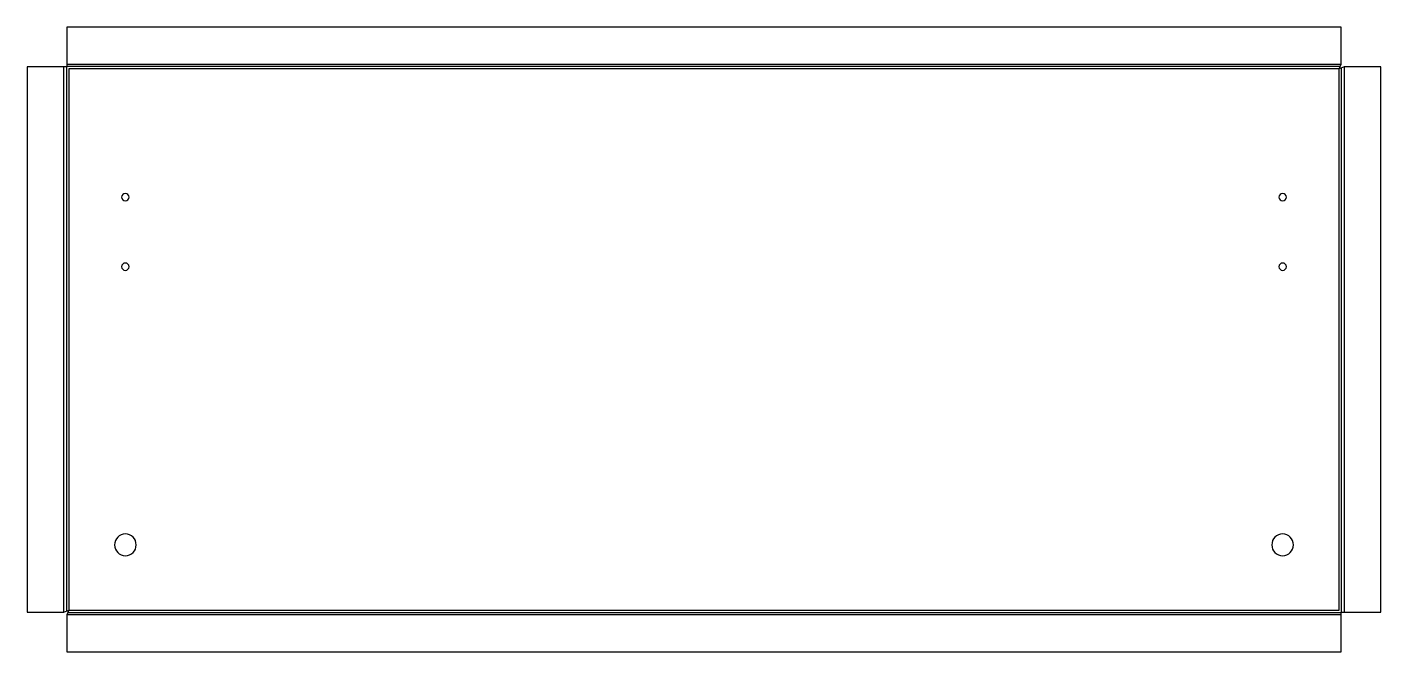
# Model space of a CAD drawing. Header units: millimetres. Extents: x -18 to 605, y 0 to 288.
import ezdxf

# ---------------------------------------------------------------- set-up
doc = ezdxf.new("R2010")
doc.units = ezdxf.units.MM

msp = doc.modelspace()

# ---------------------------------------------------------------- linework, layer by layer
at = {"layer": 'BEND'}
for p, q in [((-0.2, 269.19), (-0.2, 18.8)), ((586.39, 269.39), (0, 269.39)), ((587.06, 18.33), (587.06, 268.73)), ((0.46, 18.13), (586.86, 18.13))]:
    msp.add_line(p, q, dxfattribs=at)
at = {"layer": 'BEND_EXTENT'}
for p, q in [((-1.33, 18.33), (-1.33, 269.19)), ((0, 270.52), (586.86, 270.52)), ((588.19, 269.19), (588.19, 18.33)), ((586.86, 17), (0, 17))]:
    msp.add_line(p, q, dxfattribs=at)
msp.add_lwpolyline([(0.93, 268.26), (0.93, 19.26), (585.93, 19.26), (585.93, 268.26)], close=True, dxfattribs=at)
at = {"layer": 'INTERIOR_PROFILES', "extrusion": (0, 0, -1)}
for centre, radius in [((-26.93, 209.26), 1.7), ((-559.93, 209.26), 1.7), ((-26.93, 177.26), 1.7), ((-559.93, 177.26), 1.7), ((-26.93, 49.26), 5), ((-559.93, 49.26), 5)]:
    msp.add_circle(centre, radius, dxfattribs=at)
at = {"layer": 'OUTER_PROFILES'}
msp.add_lwpolyline([(586.86, 287.52), (0, 287.52), (0, 269.19), (-18.33, 269.19), (-18.33, 18.33), (-1.33, 18.33), (0.93, 19.26), (0, 17), (0, 0), (586.86, 0), (586.86, 18.33), (605.19, 18.33), (605.19, 269.19), (588.19, 269.19), (585.93, 268.26), (586.86, 270.52)], close=True, dxfattribs=at)

doc.saveas('drawing.dxf')
